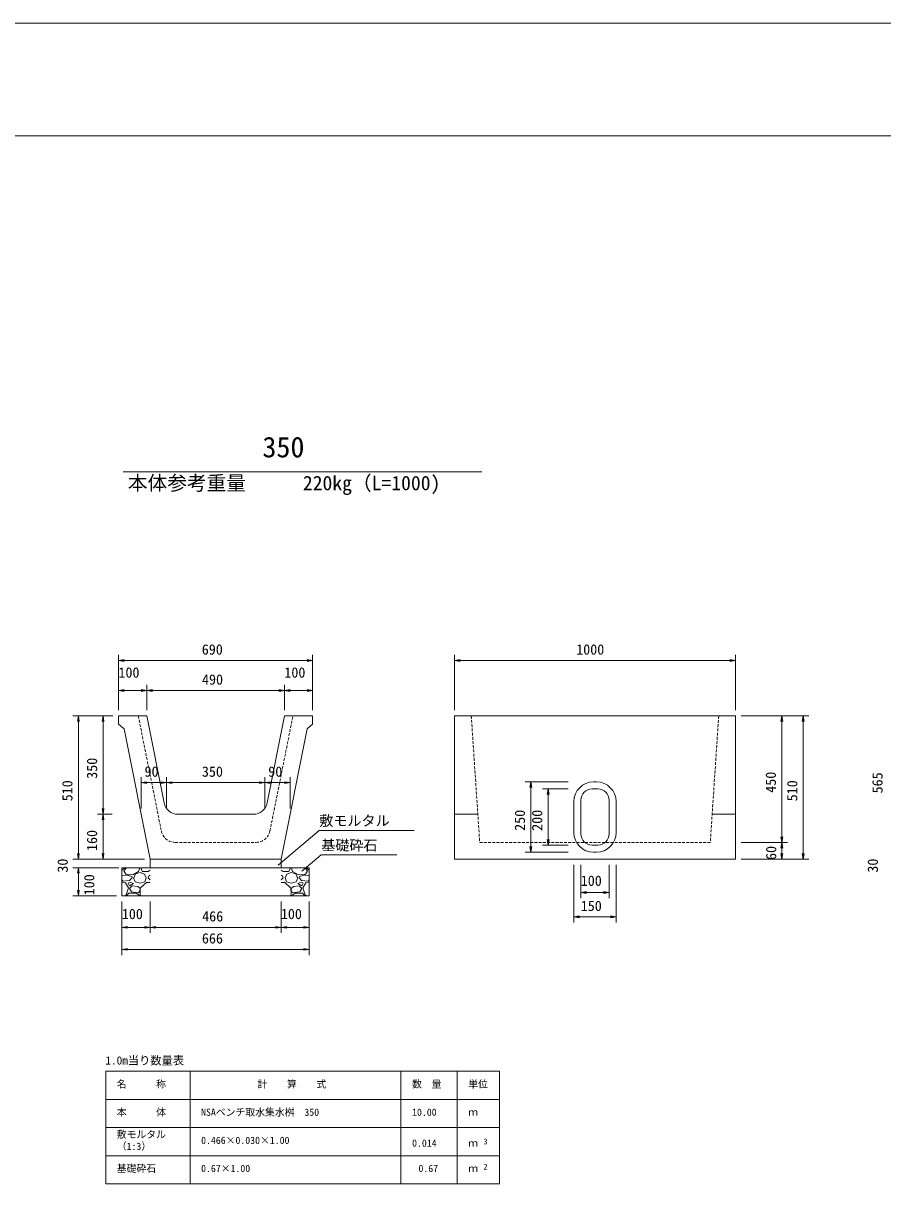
# Model space of a CAD drawing. Units: millimetres on the paper. Extents: x 0 to 841, y 0 to 594.
# Drawn here: x 489.3 to 642.2, y 388 to 594.4 of the extents above; entities that cross this region are included whole.
import ezdxf
from ezdxf.enums import TextEntityAlignment as Align

# ---------------------------------------------------------------- set-up
doc = ezdxf.new("R2010")
doc.units = ezdxf.units.MM
doc.linetypes.add('USER1', pattern=[0.75, 0.5, -0.25])
doc.linetypes.add('USER2', pattern=[0.375, 0.25, -0.125])
for name, color, linetype, lineweight in [('0_2', 7, 'Continuous', 18), ('D-MTR-FRAM（材料表図枠）', 2, 'Continuous', 18), ('D-STR-DIM（寸法）', 7, 'Continuous', 18), ('D-STR-HTXT（旗揚げ）', 7, 'Continuous', 18), ('D-STR-STRn（構造物）', 7, 'Continuous', 18), ('D-STR-TXT（文字）', 7, 'USER2', 18), ('D-STR（構造物外形線）', 1, 'Continuous', 18), ('D-TTL(外枠）', 2, 'Continuous', 18), ('DEFPOINTS_3', 8, 'Continuous', 18)]:
    doc.layers.add(name, color=color, linetype=linetype, lineweight=lineweight)
doc.layers.add('D-MTR-TXT(文字列）', color=7, linetype='Continuous')
doc.layers.add('D-TTL-TXT（文字）', color=7, linetype='Continuous')
doc.styles.add('ＭＳ ゴシック', font='')
doc.styles.get('ＭＳ ゴシック').set_extended_font_data('MS Gothic')

msp = doc.modelspace()

# ---------------------------------------------------------------- linework, layer by layer
at = {"layer": '0_2'}
for p, q in [((506.274, 481.013), (507.274, 481.18)), ((507.274, 480.846), (506.274, 481.013)), ((506.274, 481.013), (507.274, 481.013)), ((539.774, 481.18), (540.774, 481.013)), ((540.774, 481.013), (539.774, 480.846)), ((540.774, 481.013), (539.774, 481.013)), ((565.979, 481.013), (566.979, 481.18)), ((566.979, 480.846), (565.979, 481.013)), ((565.979, 481.013), (566.979, 481.013)), ((614.979, 481.18), (615.979, 481.013)), ((615.979, 481.013), (614.979, 480.846)), ((615.979, 481.013), (614.979, 481.013)), ((506.274, 475.671), (507.274, 475.837)), ((507.274, 475.504), (506.274, 475.671)), ((506.274, 475.671), (507.274, 475.671)), ((510.274, 475.837), (511.274, 475.671)), ((511.274, 475.671), (510.274, 475.504)), ((511.274, 475.671), (510.274, 475.671)), ((511.274, 475.671), (512.274, 475.837)), ((512.274, 475.504), (511.274, 475.671)), ((511.274, 475.671), (512.274, 475.671)), ((534.774, 475.837), (535.774, 475.671)), ((535.774, 475.671), (534.774, 475.504)), ((535.774, 475.671), (534.774, 475.671)), ((535.774, 475.671), (536.774, 475.837)), ((536.774, 475.504), (535.774, 475.671)), ((535.774, 475.671), (536.774, 475.671)), ((539.774, 475.837), (540.774, 475.671)), ((540.774, 475.671), (539.774, 475.504)), ((540.774, 475.671), (539.774, 475.671)), ((498.946, 470.171), (499.113, 471.171)), ((499.113, 471.171), (499.28, 470.171)), ((499.113, 471.171), (499.113, 470.171)), ((503.336, 470.171), (503.502, 471.171)), ((503.502, 471.171), (503.669, 470.171)), ((503.502, 471.171), (503.502, 470.171)), ((624.026, 470.171), (624.193, 471.171)), ((624.193, 471.171), (624.36, 470.171)), ((624.193, 471.171), (624.193, 470.171)), ((627.839, 470.171), (628.005, 471.171)), ((628.005, 471.171), (628.172, 470.171)), ((628.005, 471.171), (628.005, 470.171)), ((510.274, 459.294), (511.274, 459.461)), ((511.274, 459.127), (510.274, 459.294)), ((510.274, 459.294), (511.274, 459.294)), ((513.774, 459.461), (514.774, 459.294)), ((514.774, 459.294), (513.774, 459.127)), ((514.774, 459.294), (513.774, 459.294)), ((514.774, 459.294), (515.774, 459.461)), ((515.774, 459.127), (514.774, 459.294)), ((514.774, 459.294), (515.774, 459.294)), ((531.274, 459.461), (532.274, 459.294)), ((532.274, 459.294), (531.274, 459.127)), ((532.274, 459.294), (531.274, 459.294)), ((532.274, 459.294), (533.274, 459.461)), ((533.274, 459.127), (532.274, 459.294)), ((532.274, 459.294), (533.274, 459.294)), ((535.774, 459.461), (536.774, 459.294)), ((536.774, 459.294), (535.774, 459.127)), ((536.774, 459.294), (535.774, 459.294)), ((579.417, 458.421), (579.584, 459.421)), ((579.584, 459.421), (579.751, 458.421)), ((579.584, 459.421), (579.584, 458.421)), ((582.485, 457.171), (582.652, 458.171)), ((582.652, 458.171), (582.818, 457.171)), ((582.652, 458.171), (582.652, 457.171)), ((503.502, 453.671), (503.336, 454.671)), ((503.669, 454.671), (503.502, 453.671)), ((503.502, 453.671), (503.502, 454.671)), ((503.336, 452.671), (503.502, 453.671)), ((503.502, 453.671), (503.669, 452.671)), ((503.502, 453.671), (503.502, 452.671)), ((579.584, 446.921), (579.417, 447.921)), ((579.751, 447.921), (579.584, 446.921)), ((579.584, 446.921), (579.584, 447.921)), ((582.652, 448.171), (582.485, 449.171)), ((582.818, 449.171), (582.652, 448.171)), ((582.652, 448.171), (582.652, 449.171)), ((624.193, 448.671), (624.026, 449.671)), ((624.026, 447.671), (624.193, 448.671)), ((624.36, 449.671), (624.193, 448.671)), ((624.193, 448.671), (624.193, 449.671)), ((624.193, 448.671), (624.36, 447.671)), ((624.193, 448.671), (624.193, 447.671)), ((499.113, 445.671), (498.946, 446.671)), ((499.113, 445.671), (498.946, 446.671)), ((499.28, 446.671), (499.113, 445.671)), ((499.113, 445.671), (499.113, 446.671)), ((499.28, 446.671), (499.113, 445.671)), ((499.113, 445.671), (499.113, 446.671)), ((503.502, 445.671), (503.336, 446.671)), ((503.669, 446.671), (503.502, 445.671)), ((503.502, 445.671), (503.502, 446.671)), ((624.193, 445.671), (624.026, 446.671)), ((624.36, 446.671), (624.193, 445.671)), ((624.193, 445.671), (624.193, 446.671)), ((628.005, 445.671), (627.839, 446.671)), ((628.172, 446.671), (628.005, 445.671)), ((628.005, 445.671), (628.005, 446.671)), ((498.946, 443.171), (499.113, 444.171)), ((498.946, 443.171), (499.113, 444.171)), ((499.113, 444.171), (499.28, 443.171)), ((499.113, 444.171), (499.113, 443.171)), ((499.113, 444.171), (499.28, 443.171)), ((499.113, 444.171), (499.113, 443.171)), ((499.113, 439.171), (498.946, 440.171)), ((499.28, 440.171), (499.113, 439.171)), ((499.113, 439.171), (499.113, 440.171)), ((588.479, 439.745), (589.479, 439.912)), ((589.479, 439.578), (588.479, 439.745)), ((588.479, 439.745), (589.479, 439.745)), ((592.479, 439.912), (593.479, 439.745)), ((593.479, 439.745), (592.479, 439.578)), ((593.479, 439.745), (592.479, 439.745)), ((587.229, 435.413), (588.229, 435.58)), ((593.729, 435.58), (594.729, 435.413)), ((506.874, 433.559), (507.874, 433.726)), ((507.874, 433.393), (506.874, 433.559)), ((506.874, 433.559), (507.874, 433.559)), ((510.874, 433.726), (511.874, 433.559)), ((511.874, 433.559), (510.874, 433.393)), ((511.874, 433.559), (510.874, 433.559)), ((511.874, 433.559), (512.874, 433.726)), ((512.874, 433.393), (511.874, 433.559)), ((511.874, 433.559), (512.874, 433.559)), ((534.174, 433.726), (535.174, 433.559)), ((535.174, 433.559), (534.174, 433.393)), ((535.174, 433.559), (534.174, 433.559)), ((535.174, 433.559), (536.174, 433.726)), ((536.174, 433.393), (535.174, 433.559)), ((535.174, 433.559), (536.174, 433.559)), ((539.174, 433.726), (540.174, 433.559)), ((540.174, 433.559), (539.174, 433.393)), ((540.174, 433.559), (539.174, 433.559)), ((588.229, 435.246), (587.229, 435.413)), ((587.229, 435.413), (588.229, 435.413)), ((594.729, 435.413), (593.729, 435.246)), ((594.729, 435.413), (593.729, 435.413)), ((506.874, 429.641), (507.874, 429.808)), ((507.874, 429.475), (506.874, 429.641)), ((506.874, 429.641), (507.874, 429.641)), ((539.174, 429.808), (540.174, 429.641)), ((540.174, 429.641), (539.174, 429.475)), ((540.174, 429.641), (539.174, 429.641))]:
    msp.add_line(p, q, dxfattribs=at)
at = {"layer": 'D-MTR-FRAM（材料表図枠）'}
for p, q in [((503.98, 407.955), (573.98, 407.955)), ((503.98, 387.955), (503.98, 407.955)), ((518.98, 387.955), (518.98, 407.955)), ((556.48, 387.955), (556.48, 407.955)), ((566.48, 391.955), (566.48, 407.955)), ((566.48, 387.955), (566.48, 407.955)), ((573.98, 387.955), (573.98, 407.955)), ((503.98, 402.955), (573.98, 402.955)), ((503.98, 397.955), (573.98, 397.955)), ((503.98, 392.955), (573.98, 392.955)), ((503.98, 387.955), (573.98, 387.955))]:
    msp.add_line(p, q, dxfattribs=at)
at = {"layer": 'D-STR-DIM（寸法）'}
for p, q in [((506.274, 472.171), (506.274, 482.013)), ((539.774, 481.013), (507.274, 481.013)), ((540.774, 472.171), (540.774, 482.013)), ((565.979, 472.171), (565.979, 482.013)), ((566.979, 481.013), (614.979, 481.013)), ((615.979, 472.171), (615.979, 482.013)), ((506.274, 472.171), (506.274, 476.671)), ((510.274, 475.671), (507.274, 475.671)), ((511.274, 472.171), (511.274, 476.671)), ((511.274, 472.171), (511.274, 476.671)), ((534.774, 475.671), (512.274, 475.671)), ((535.774, 472.171), (535.774, 476.671)), ((535.774, 472.171), (535.774, 476.671)), ((536.774, 475.671), (539.774, 475.671)), ((540.774, 472.171), (540.774, 476.671)), ((505.274, 471.171), (498.113, 471.171)), ((505.274, 471.171), (502.502, 471.171)), ((616.979, 471.171), (625.193, 471.171)), ((616.979, 471.171), (629.005, 471.171)), ((499.113, 470.171), (499.113, 446.671)), ((503.502, 470.171), (503.502, 454.671)), ((624.193, 470.171), (624.193, 449.671)), ((628.005, 470.171), (628.005, 446.671)), ((510.274, 454.671), (510.274, 460.294)), ((514.774, 455.671), (514.774, 460.294)), ((514.774, 454.671), (514.774, 460.294)), ((532.274, 455.671), (532.274, 460.294)), ((532.274, 454.671), (532.274, 460.294)), ((536.774, 454.671), (536.774, 460.294)), ((511.274, 459.294), (513.774, 459.294)), ((531.274, 459.294), (515.774, 459.294)), ((533.274, 459.294), (535.774, 459.294)), ((586.229, 459.421), (578.584, 459.421)), ((579.584, 458.421), (579.584, 447.921)), ((586.229, 458.171), (581.652, 458.171)), ((582.652, 457.171), (582.652, 449.171)), ((505.114, 453.671), (502.502, 453.671)), ((505.114, 453.671), (502.502, 453.671)), ((503.502, 452.671), (503.502, 446.671)), ((586.229, 448.171), (581.652, 448.171)), ((616.979, 448.671), (625.193, 448.671)), ((616.979, 448.671), (625.193, 448.671)), ((499.113, 446.671), (499.113, 447.671)), ((586.229, 446.921), (578.584, 446.921)), ((624.193, 447.671), (624.193, 446.671)), ((510.874, 445.671), (498.113, 445.671)), ((510.874, 445.671), (498.113, 445.671)), ((505.874, 444.171), (498.113, 444.171)), ((506.324, 444.171), (498.113, 444.171)), ((510.874, 445.671), (502.502, 445.671)), ((587.229, 444.671), (587.229, 434.413)), ((588.479, 444.671), (588.479, 438.745)), ((593.479, 444.671), (593.479, 438.745)), ((594.729, 444.671), (594.729, 434.413)), ((616.979, 445.671), (625.193, 445.671)), ((616.979, 445.671), (629.005, 445.671)), ((499.113, 443.171), (499.113, 442.171)), ((499.113, 443.171), (499.113, 440.171)), ((589.479, 439.745), (592.479, 439.745)), ((505.874, 439.171), (498.113, 439.171)), ((506.874, 438.171), (506.874, 428.641)), ((506.874, 438.171), (506.874, 432.559)), ((511.874, 438.171), (511.874, 432.559)), ((511.874, 438.171), (511.874, 432.559)), ((535.174, 438.171), (535.174, 432.559)), ((535.174, 438.171), (535.174, 432.559)), ((540.174, 438.171), (540.174, 432.559)), ((540.174, 438.171), (540.174, 428.641)), ((510.874, 433.559), (507.874, 433.559)), ((534.174, 433.559), (512.874, 433.559)), ((536.174, 433.559), (539.174, 433.559)), ((588.229, 435.413), (593.729, 435.413)), ((539.174, 429.641), (507.874, 429.641))]:
    msp.add_line(p, q, dxfattribs=at)
at = {"layer": 'D-STR-HTXT（旗揚げ）'}
for p, q in [((507.088, 514.591), (570.871, 514.591)), ((534.619, 444.636), (541.962, 450.805)), ((558.817, 450.805), (541.962, 450.805)), ((538.858, 443.558), (542.297, 446.441)), ((555.771, 446.441), (542.297, 446.441))]:
    msp.add_line(p, q, dxfattribs=at)
at = {"layer": 'D-STR-STRn（構造物）', "linetype": 'USER1'}
for p, q in [((509.774, 471.171), (513.872, 450.68)), ((533.176, 450.68), (537.274, 471.171)), ((568.979, 471.171), (570.479, 448.671)), ((612.979, 471.171), (611.479, 448.671)), ((516.324, 448.671), (530.725, 448.671)), ((570.479, 448.671), (611.479, 448.671))]:
    msp.add_line(p, q, dxfattribs=at)
at = {"layer": 'D-STR-STRn（構造物）'}
for p, q in [((511.874, 444.171), (506.874, 444.171)), ((506.874, 444.171), (506.874, 439.171)), ((506.874, 443.736), (507.437, 444.171)), ((507.183, 443.619), (507.68, 444.171)), ((510.035, 444.168), (509.835, 443.468)), ((510.205, 444.171), (510.475, 443.53)), ((511.874, 445.671), (511.874, 444.171)), ((535.174, 444.171), (511.874, 444.171)), ((535.174, 445.671), (535.174, 444.171)), ((535.174, 444.171), (540.174, 444.171)), ((536.843, 444.171), (536.574, 443.53)), ((537.014, 444.168), (537.214, 443.468)), ((539.866, 443.619), (539.369, 444.171)), ((540.174, 443.736), (539.611, 444.171)), ((540.174, 444.171), (540.174, 439.171)), ((507.637, 442.863), (506.874, 442.782)), ((507.081, 441.785), (506.874, 442.011)), ((508.229, 441.871), (507.079, 441.771)), ((507.543, 443.016), (507.193, 443.616)), ((508.78, 442.929), (507.53, 443.029)), ((508.631, 442.621), (507.631, 442.871)), ((508.683, 442.369), (508.233, 441.869)), ((508.683, 442.365), (508.633, 442.615)), ((509.835, 443.465), (508.785, 442.915)), ((508.929, 442.37), (509.229, 441.67)), ((508.982, 442.368), (509.282, 443.068)), ((509.283, 443.068), (510.083, 443.318)), ((510.081, 443.318), (510.881, 443.018)), ((510.48, 443.516), (511.53, 443.466)), ((510.884, 443.017), (511.184, 442.367)), ((510.931, 441.671), (511.181, 442.371)), ((511.874, 442.011), (511.531, 442.385)), ((511.532, 442.37), (511.682, 442.77)), ((511.533, 443.472), (511.874, 443.736)), ((511.874, 442.782), (511.687, 442.763)), ((535.515, 443.472), (535.174, 443.736)), ((535.174, 442.782), (535.361, 442.763)), ((535.174, 442.011), (535.517, 442.385)), ((535.517, 442.37), (535.367, 442.77)), ((536.568, 443.516), (535.518, 443.466)), ((536.165, 443.017), (535.865, 442.367)), ((536.117, 441.671), (535.867, 442.371)), ((536.967, 443.318), (536.167, 443.018)), ((537.765, 443.068), (536.965, 443.318)), ((537.213, 443.465), (538.263, 442.915)), ((538.067, 442.368), (537.767, 443.068)), ((538.12, 442.37), (537.82, 441.67)), ((538.269, 442.929), (539.519, 443.029)), ((538.365, 442.365), (538.415, 442.615)), ((538.366, 442.369), (538.816, 441.869)), ((538.417, 442.621), (539.417, 442.871)), ((538.819, 441.871), (539.969, 441.771)), ((539.411, 442.863), (540.174, 442.782)), ((539.506, 443.016), (539.856, 443.616)), ((539.967, 441.785), (540.174, 442.011)), ((507.484, 441.463), (506.874, 441.514)), ((508.044, 440.571), (507.494, 441.471)), ((507.633, 439.317), (508.033, 440.567)), ((507.981, 441.418), (508.181, 440.918)), ((508.332, 441.566), (507.982, 441.416)), ((508.181, 440.92), (508.931, 441.37)), ((508.181, 440.47), (508.581, 439.87)), ((508.683, 440.968), (508.183, 440.468)), ((508.935, 441.369), (508.335, 441.569)), ((508.584, 439.866), (509.834, 439.716)), ((509.689, 440.821), (508.689, 440.971)), ((509.229, 441.665), (510.079, 441.415)), ((509.381, 439.63), (510.031, 439.18)), ((510.093, 440.458), (509.693, 440.808)), ((509.834, 439.719), (510.084, 440.169)), ((510.131, 440.521), (510.081, 439.471)), ((510.083, 440.169), (510.083, 440.469)), ((510.086, 441.415), (510.936, 441.665)), ((511.284, 441.568), (510.134, 440.518)), ((511.874, 441.514), (511.284, 441.563)), ((535.174, 441.514), (535.764, 441.563)), ((535.764, 441.568), (536.914, 440.518)), ((536.963, 441.415), (536.113, 441.665)), ((536.918, 440.521), (536.968, 439.471)), ((536.955, 440.458), (537.355, 440.808)), ((537.214, 439.719), (536.964, 440.169)), ((536.965, 440.169), (536.965, 440.469)), ((537.819, 441.665), (536.969, 441.415)), ((537.667, 439.63), (537.017, 439.18)), ((538.464, 439.866), (537.214, 439.716)), ((537.36, 440.821), (538.36, 440.971)), ((538.114, 441.369), (538.714, 441.569)), ((538.867, 440.92), (538.117, 441.37)), ((538.366, 440.968), (538.866, 440.468)), ((538.867, 440.47), (538.467, 439.87)), ((538.716, 441.566), (539.066, 441.416)), ((539.067, 441.418), (538.867, 440.918)), ((539.005, 440.571), (539.555, 441.471)), ((539.415, 439.317), (539.015, 440.567)), ((539.564, 441.463), (540.174, 441.514)), ((506.874, 439.171), (540.174, 439.171)), ((507.437, 439.171), (507.633, 439.322)), ((507.68, 439.171), (508.083, 439.619)), ((508.083, 439.619), (509.383, 439.619)), ((510.075, 439.48), (510.205, 439.171)), ((536.974, 439.48), (536.843, 439.171)), ((538.965, 439.619), (537.665, 439.619)), ((539.369, 439.171), (538.966, 439.619)), ((539.611, 439.171), (539.415, 439.322))]:
    msp.add_line(p, q, dxfattribs=at)
at = {"layer": 'D-STR-STRn（構造物）', "linetype": 'USER1'}
for centre, start, end in [((516.324, 451.171), 191.30993, 270), ((530.725, 451.171), 270, 348.69007)]:
    msp.add_arc(centre, 2.5, start, end, dxfattribs=at)
at = {"layer": 'D-STR（構造物外形線）'}
for p, q in [((511.274, 471.171), (506.274, 471.171)), ((506.274, 471.171), (506.274, 469.671)), ((511.274, 471.171), (514.372, 455.68)), ((532.676, 455.68), (535.774, 471.171)), ((535.774, 471.171), (540.774, 471.171)), ((540.774, 471.171), (540.774, 469.671)), ((565.979, 471.171), (615.979, 471.171)), ((565.979, 471.171), (565.979, 445.671)), ((615.979, 445.671), (615.979, 471.171)), ((506.274, 469.671), (507.236, 468.864)), ((507.236, 468.864), (511.874, 445.671)), ((535.174, 445.671), (539.813, 468.864)), ((540.774, 469.671), (539.813, 468.864)), ((590.729, 459.421), (591.229, 459.421)), ((588.479, 456.171), (588.479, 450.171)), ((590.479, 458.171), (591.479, 458.171)), ((593.479, 456.171), (593.479, 450.171)), ((587.229, 455.921), (587.229, 450.421)), ((594.729, 455.921), (594.729, 450.421)), ((516.824, 453.671), (530.225, 453.671)), ((565.979, 453.671), (570.146, 453.671)), ((611.813, 453.671), (615.979, 453.671)), ((590.479, 448.171), (591.479, 448.171)), ((590.729, 446.921), (591.229, 446.921)), ((511.874, 445.671), (535.174, 445.671)), ((565.979, 445.671), (615.979, 445.671))]:
    msp.add_line(p, q, dxfattribs=at)
for centre, radius, start, end in [((590.729, 455.921), 3.5, 90, 180), ((591.229, 455.921), 3.5, 360, 90), ((590.479, 456.171), 2, 90, 180), ((591.479, 456.171), 2, 0, 90), ((516.824, 456.171), 2.5, 191.30993, 270), ((530.225, 456.171), 2.5, 270, 348.69007), ((590.729, 450.421), 3.5, 180, 270), ((590.479, 450.171), 2, 180, 270), ((591.229, 450.421), 3.5, 270, 0), ((591.479, 450.171), 2, 270, 0)]:
    msp.add_arc(centre, radius, start, end, dxfattribs=at)
at = {"layer": 'D-TTL(外枠）'}
msp.add_line((23.404, 574.352), (818.404, 574.352), dxfattribs=at)
at = {"layer": 'DEFPOINTS_3'}
msp.add_line((0.404, 594.352), (841.404, 594.352), dxfattribs=at)

# ---------------------------------------------------------------- texts
at = {"layer": 'D-MTR-TXT(文字列）', "style": 'ＭＳ ゴシック'}
for s, height, p in [('本体参考重量', 2.566, (507.919, 510.524)), ('220kg（L=1000)', 2.566, (539.038, 510.524)), ('名\u3000\u3000\u3000称', 1.283, (505.941, 404.657)), ('計\u3000\u3000算\u3000\u3000式', 1.283, (530.945, 404.657)), ('数\u3000量', 1.283, (558.441, 404.657)), ('単位', 1.283, (568.441, 404.657)), ('本\u3000\u3000\u3000体', 1.283, (505.941, 399.657)), ('NSAベンチ取水集水桝\u3000350', 1.283, (520.941, 399.657)), ('10.00', 1.283, (558.454, 399.657)), ('ｍ', 1.283, (568.441, 399.657)), ('敷モルタル', 1.283, (505.941, 395.707)), ('0.466×0.030×1.00', 1.283, (520.941, 394.657)), ('（1:3）', 1.283, (505.941, 393.596)), ('0.014', 1.283, (558.454, 394.157)), ('ｍ', 1.283, (568.441, 394.157)), ('3', 1.026, (571.142, 394.659)), ('基礎砕石', 1.283, (505.941, 389.657)), ('0.67×1.00', 1.283, (520.941, 389.657)), ('0.67', 1.283, (559.591, 389.657)), ('ｍ', 1.283, (568.441, 389.657)), ('2', 1.026, (571.142, 390.159))]:
    msp.add_text(s, height=height, dxfattribs=at).set_placement(p, align=Align.BOTTOM_LEFT)
at = {"layer": 'D-STR-DIM（寸法）', "style": 'ＭＳ ゴシック'}
for s, p in [('690', (521.062, 481.513)), ('1000', (587.635, 481.513)), ('100', (506.242, 477.421)), ('100', (535.742, 477.421)), ('490', (521.1, 476.171)), ('90', (510.881, 459.794)), ('350', (521.081, 459.794)), ('90', (532.881, 459.794)), ('100', (588.447, 440.39)), ('150', (588.447, 435.913)), ('100', (506.842, 434.473)), ('466', (521.126, 434.059)), ('100', (535.124, 434.473)), ('666', (521.088, 430.141))]:
    msp.add_text(s, height=1.833, dxfattribs=at).set_placement(p, align=Align.BOTTOM_LEFT)
for s, p in [('350', (503.002, 459.978)), ('450', (623.693, 457.497)), ('565', (642.66, 457.384)), ('510', (498.613, 455.978)), ('510', (627.505, 455.978)), ('250', (579.084, 450.721)), ('200', (582.152, 450.721)), ('160', (503.002, 447.139)), ('60', (623.755, 445.544)), ('30', (497.784, 443.29)), ('30', (641.831, 443.29)), ('100', (502.507, 439.262))]:
    msp.add_text(s, height=1.833, rotation=90, dxfattribs=at).set_placement(p, align=Align.BOTTOM_LEFT)
at = {"layer": 'D-STR-TXT（文字）', "style": 'ＭＳ ゴシック'}
for s, height, p in [('敷モルタル', 1.833, (541.962, 451.058)), ('基礎砕石', 1.833, (542.297, 446.694)), ('1.0m当り数量表', 1.466, (503.925, 408.718))]:
    msp.add_text(s, height=height, dxfattribs=at).set_placement(p, align=Align.BOTTOM_LEFT)
at = {"layer": 'D-TTL-TXT（文字）', "style": 'ＭＳ ゴシック'}
msp.add_text('350', height=3.666, dxfattribs=at).set_placement((531.836, 516.039), align=Align.BOTTOM_LEFT)

doc.saveas('drawing.dxf')
